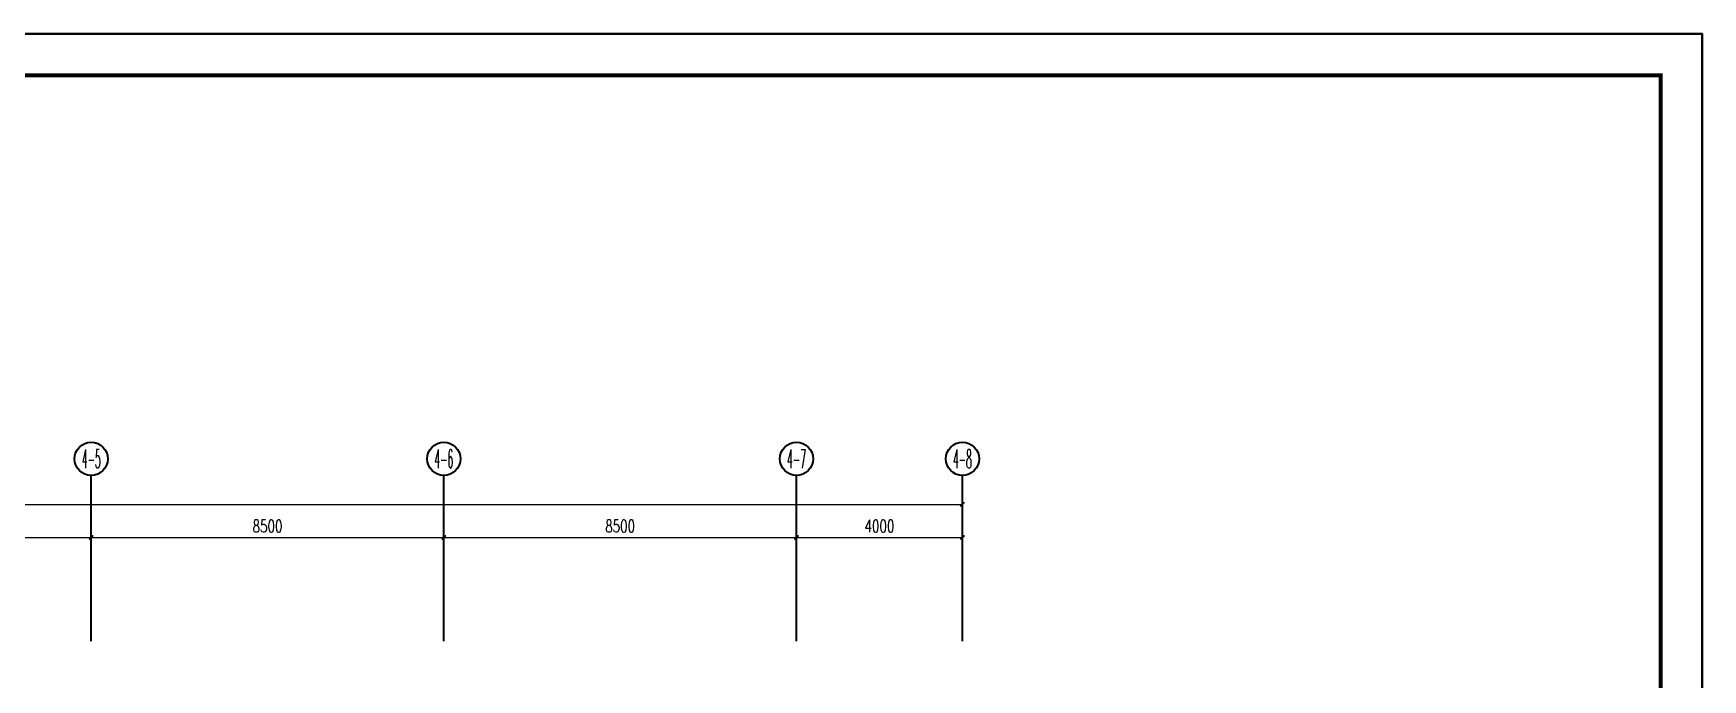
# Model space of a CAD drawing. Extents: x -124594 to 516503, y -3148 to 203159.
# Drawn here: x 293464 to 333700, y 120204 to 135789 of the extents above; entities that cross this region are included whole.
import ezdxf
from ezdxf.enums import TextEntityAlignment as Align

# ---------------------------------------------------------------- set-up
doc = ezdxf.new("R2010")
doc.units = 0
doc.header["$LTSCALE"] = 1000
doc.header["$MEASUREMENT"] = 0
for name, color, linetype in [('AXIS', 3, 'Continuous'), ('AXIS_TEXT', 7, 'Continuous'), ('PUB_TITLE', 4, 'Continuous'), ('TWT_TITLE', 7, 'Continuous'), ('图签目录', 255, 'Continuous'), ('打印框线', 7, 'Continuous'), ('标准打印框线2025-06-19-05-44', 7, 'Continuous')]:
    doc.layers.add(name, color=color, linetype=linetype)
doc.layers.add('建筑底图', color=8, linetype='Continuous', lineweight=5)
doc.styles.add('_TCH_AXIS', font='COMPLEX', dxfattribs={"bigfont": 'GBCBIG'})
doc.styles.add('_TCH_DIM_T3', font='SIMPLEX', dxfattribs={"width": 0.705882, "bigfont": 'GBCBIG'})
doc.styles.add('COMPLEX', font='COMPLEX')
doc.styles.get("Standard").update_dxf_attribs({"font": 'gbenor.shx', "bigfont": 'gbcbig.shx'})
doc.styles.add('宋体', font='宋体.ttf')
doc.dimstyles.new('_TCH_ARCH&&100', dxfattribs={"dimtxt": 297.5, "dimasz": 100, "dimexe": 250, "dimexo": 300, "dimgap": 126.25, "dimtad": 1, "dimdec": 0, "dimzin": 0, "dimdsep": 46, "dimtxsty": '_TCH_DIM_T3', "dimblk": 'ARCHTICK', "dimcen": 0.09, "dimclrt": 7, "dimazin": 2, "dimtfac": 1, "dimtdec": 0, "dimtix": 1, "dimtmove": 2, "dimatfit": 3, "dimfxl": 1, "dimtolj": 1, "dimtzin": 0, "dimarcsym": 0})

# ---------------------------------------------------------------- blocks, each defined once
blk = doc.blocks.new('_AXISO')
blk.add_circle((0, 0), 0.5)
at = {"layer": 'AXIS_TEXT', "style": 'COMPLEX', "width": 1.041667}
blk.add_attdef('A', text='', height=0.56, dxfattribs=at).set_placement((-0.25, -0.28), (0.25, -0.28), align=Align.FIT)
blk = doc.blocks.new('_ArchTick')
at = {"color": 0, "linetype": 'ByBlock', "const_width": 0.4}
blk.add_lwpolyline([(-0.5, -0.5), (0.5, 0.5)], dxfattribs=at)
blk = doc.blocks.new('*D224')
at = {"layer": 'AXIS', "color": 0, "lineweight": -2, "transparency": 16777216}
for p, q in [((269358, 121430), (269358, 124680)), ((269358, 124430), (315858, 124430)), ((315858, 121430), (315858, 124680))]:
    blk.add_line(p, q, dxfattribs=at)
at = {"layer": 'Defpoints', "color": 0, "transparency": 16777216}
for p in [(315858, 124430), (269358, 121130), (315858, 121130)]:
    blk.add_point(p, dxfattribs=at)
at = {"layer": 'AXIS', "color": 0, "lineweight": -2, "transparency": 16777216, "xscale": 100, "yscale": 100, "zscale": 100, "rotation": 180}
blk.add_blockref('_ArchTick', (269358, 124430), dxfattribs=at)
at = {"layer": 'AXIS', "color": 0, "lineweight": -2, "transparency": 16777216, "xscale": 100, "yscale": 100, "zscale": 100}
blk.add_blockref('_ArchTick', (315858, 124430), dxfattribs=at)
at = {"layer": 'AXIS', "color": 7, "transparency": 16777216, "insert": (292608, 124705), "char_height": 297.5, "attachment_point": 5, "style": '_TCH_DIM_T3'}
blk.add_mtext('\\A1;46500', dxfattribs=at)
blk = doc.blocks.new('*D225')
at = {"layer": 'AXIS', "color": 0, "lineweight": -2, "transparency": 16777216}
for p, q in [((311858, 121430), (311858, 123880)), ((311858, 123630), (315858, 123630)), ((315858, 121430), (315858, 123880))]:
    blk.add_line(p, q, dxfattribs=at)
at = {"layer": 'Defpoints', "color": 0, "transparency": 16777216}
for p in [(315858, 123630), (311858, 121130), (315858, 121130)]:
    blk.add_point(p, dxfattribs=at)
at = {"layer": 'AXIS', "color": 0, "lineweight": -2, "transparency": 16777216, "xscale": 100, "yscale": 100, "zscale": 100, "rotation": 180}
blk.add_blockref('_ArchTick', (311858, 123630), dxfattribs=at)
at = {"layer": 'AXIS', "color": 0, "lineweight": -2, "transparency": 16777216, "xscale": 100, "yscale": 100, "zscale": 100}
blk.add_blockref('_ArchTick', (315858, 123630), dxfattribs=at)
at = {"layer": 'AXIS', "color": 7, "transparency": 16777216, "insert": (313858, 123905), "char_height": 297.5, "attachment_point": 5, "style": '_TCH_DIM_T3'}
blk.add_mtext('\\A1;4000', dxfattribs=at)
blk = doc.blocks.new('*D226')
at = {"layer": 'AXIS', "color": 0, "lineweight": -2, "transparency": 16777216}
for p, q in [((303358, 121430), (303358, 123880)), ((303358, 123630), (311858, 123630)), ((311858, 121430), (311858, 123880))]:
    blk.add_line(p, q, dxfattribs=at)
at = {"layer": 'Defpoints', "color": 0, "transparency": 16777216}
for p in [(311858, 123630), (303358, 121130), (311858, 121130)]:
    blk.add_point(p, dxfattribs=at)
at = {"layer": 'AXIS', "color": 0, "lineweight": -2, "transparency": 16777216, "xscale": 100, "yscale": 100, "zscale": 100, "rotation": 180}
blk.add_blockref('_ArchTick', (303358, 123630), dxfattribs=at)
at = {"layer": 'AXIS', "color": 0, "lineweight": -2, "transparency": 16777216, "xscale": 100, "yscale": 100, "zscale": 100}
blk.add_blockref('_ArchTick', (311858, 123630), dxfattribs=at)
at = {"layer": 'AXIS', "color": 7, "transparency": 16777216, "insert": (307608, 123905), "char_height": 297.5, "attachment_point": 5, "style": '_TCH_DIM_T3'}
blk.add_mtext('\\A1;8500', dxfattribs=at)
blk = doc.blocks.new('*D227')
at = {"layer": 'AXIS', "color": 0, "lineweight": -2, "transparency": 16777216}
for p, q in [((294858, 121430), (294858, 123880)), ((294858, 123630), (303358, 123630)), ((303358, 121430), (303358, 123880))]:
    blk.add_line(p, q, dxfattribs=at)
at = {"layer": 'Defpoints', "color": 0, "transparency": 16777216}
for p in [(303358, 123630), (294858, 121130), (303358, 121130)]:
    blk.add_point(p, dxfattribs=at)
at = {"layer": 'AXIS', "color": 0, "lineweight": -2, "transparency": 16777216, "xscale": 100, "yscale": 100, "zscale": 100, "rotation": 180}
blk.add_blockref('_ArchTick', (294858, 123630), dxfattribs=at)
at = {"layer": 'AXIS', "color": 0, "lineweight": -2, "transparency": 16777216, "xscale": 100, "yscale": 100, "zscale": 100}
blk.add_blockref('_ArchTick', (303358, 123630), dxfattribs=at)
at = {"layer": 'AXIS', "color": 7, "transparency": 16777216, "insert": (299108, 123905), "char_height": 297.5, "attachment_point": 5, "style": '_TCH_DIM_T3'}
blk.add_mtext('\\A1;8500', dxfattribs=at)
blk = doc.blocks.new('*D228')
at = {"layer": 'AXIS', "color": 0, "lineweight": -2, "transparency": 16777216}
for p, q in [((286358, 121430), (286358, 123880)), ((286358, 123630), (294858, 123630)), ((294858, 121430), (294858, 123880))]:
    blk.add_line(p, q, dxfattribs=at)
at = {"layer": 'Defpoints', "color": 0, "transparency": 16777216}
for p in [(294858, 123630), (286358, 121130), (294858, 121130)]:
    blk.add_point(p, dxfattribs=at)
at = {"layer": 'AXIS', "color": 0, "lineweight": -2, "transparency": 16777216, "xscale": 100, "yscale": 100, "zscale": 100, "rotation": 180}
blk.add_blockref('_ArchTick', (286358, 123630), dxfattribs=at)
at = {"layer": 'AXIS', "color": 0, "lineweight": -2, "transparency": 16777216, "xscale": 100, "yscale": 100, "zscale": 100}
blk.add_blockref('_ArchTick', (294858, 123630), dxfattribs=at)
at = {"layer": 'AXIS', "color": 7, "transparency": 16777216, "insert": (290608, 123905), "char_height": 297.5, "attachment_point": 5, "style": '_TCH_DIM_T3'}
blk.add_mtext('\\A1;8500', dxfattribs=at)
blk = doc.blocks.new('ztwj06_202506190545')
at = {"layer": 'TWT_TITLE', "const_width": 80}
blk.add_lwpolyline([(83100, 1000), (83100, 58400)], dxfattribs=at)
at = {"layer": '图签目录', "lineweight": 30, "width": 0.8, "flags": 104}
for tag, p in [('建设单位', (59500, 2466)), ('工程名称', (67500, 2492)), ('图纸名称', (75500, 2500))]:
    blk.add_attdef(tag, text='', height=300, dxfattribs=at).set_placement(p, align=Align.MIDDLE_CENTER)
at = {"layer": '图签目录', "style": '宋体', "width": 0.8}
for tag, p in [('图纸编号', (81808, 2513)), ('图纸时间', (73625, 1528)), ('设计号', (77500, 1500))]:
    blk.add_attdef(tag, text='', height=300, dxfattribs=at).set_placement(p, align=Align.MIDDLE)
for tag, p in [('65', (79497, 1364)), ('3', (81797, 1347))]:
    blk.add_attdef(tag, text='', height=300, dxfattribs=at).set_placement(p, align=Align.CENTER)
blk = doc.blocks.new('HASGGEWS')
at = {"layer": 'AXIS', "color": 8}
for p, q in [((294858.3, 121129.9), (294858.3, 125129.9)), ((303358.3, 121129.9), (303358.3, 125129.9)), ((311858.3, 121129.9), (311858.3, 125129.9)), ((315858.3, 121129.9), (315858.3, 125129.9))]:
    blk.add_line(p, q, dxfattribs=at)
ref = blk.add_blockref('_AXISO', (294858.3, 125529.9), dxfattribs=dict(at, xscale=800, yscale=800, zscale=800))
ref.add_attrib('A', '4-5', dxfattribs={"layer": 'AXIS_TEXT', "color": 8, "height": 452.55, "style": '_TCH_AXIS', "width": 0.344262}).set_placement((294632.1, 125303.6), (295084.6, 125303.6), align=Align.FIT)
ref = blk.add_blockref('_AXISO', (303358.3, 125529.9), dxfattribs=dict(at, xscale=800, yscale=800, zscale=800))
ref.add_attrib('A', '4-6', dxfattribs={"layer": 'AXIS_TEXT', "color": 8, "height": 452.55, "style": '_TCH_AXIS', "width": 0.344262}).set_placement((303132.1, 125303.6), (303584.6, 125303.6), align=Align.FIT)
ref = blk.add_blockref('_AXISO', (311858.3, 125529.9), dxfattribs=dict(at, xscale=800, yscale=800, zscale=800))
ref.add_attrib('A', '4-7', dxfattribs={"layer": 'AXIS_TEXT', "color": 8, "height": 452.55, "style": '_TCH_AXIS', "width": 0.344262}).set_placement((311632.1, 125303.6), (312084.6, 125303.6), align=Align.FIT)
ref = blk.add_blockref('_AXISO', (315858.3, 125529.9), dxfattribs=dict(at, xscale=800, yscale=800, zscale=800))
ref.add_attrib('A', '4-8', dxfattribs={"layer": 'AXIS_TEXT', "color": 8, "height": 452.55, "style": '_TCH_AXIS', "width": 0.344262}).set_placement((315632.1, 125303.6), (316084.6, 125303.6), align=Align.FIT)
for p1, p2, distance, picture, middle in [((269358.3, 121129.9), (315858.3, 121129.9), 3300, '*D224', (292608.3, 124704.9)), ((286358.3, 121129.9), (294858.3, 121129.9), 2500, '*D228', (290608.3, 123904.9)), ((294858.3, 121129.9), (303358.3, 121129.9), 2500, '*D227', (299108.3, 123904.9)), ((303358.3, 121129.9), (311858.3, 121129.9), 2500, '*D226', (307608.3, 123904.9)), ((311858.3, 121129.9), (315858.3, 121129.9), 2500, '*D225', (313858.3, 123904.9))]:
    dim = blk.add_aligned_dim(p1=p1, p2=p2, distance=distance, dimstyle='_TCH_ARCH&&100', dxfattribs=at)
    dim.commit()
    dim.dimension.update_dxf_attribs({"geometry": picture, "text_midpoint": middle})

msp = doc.modelspace()

# ---------------------------------------------------------------- linework, layer by layer
at = {"layer": 'PUB_TITLE'}
msp.add_lwpolyline([(249590, 76379), (333690, 76379), (333690, 135779), (249590, 135779)], close=True, dxfattribs=at)
at = {"layer": 'PUB_TITLE', "const_width": 100}
msp.add_lwpolyline([(252090, 77379), (332690, 77379), (332690, 134779), (252090, 134779)], close=True, dxfattribs=at)
at = {"layer": '打印框线'}
msp.add_lwpolyline([(249590, 76379), (249590, 135779), (333690, 135779), (333690, 76379)], close=True, dxfattribs=at)
at = {"layer": '标准打印框线2025-06-19-05-44', "const_width": 20}
msp.add_lwpolyline([(249590, 76379), (333690, 76379), (333690, 135779), (249590, 135779)], close=True, dxfattribs=at)

# ---------------------------------------------------------------- block references
at = {"layer": '建筑底图'}
msp.add_blockref('HASGGEWS', (0, 0), dxfattribs=at)
at = {"layer": '打印框线'}
msp.add_blockref('ztwj06_202506190545', (249590, 76379), dxfattribs=at)

doc.saveas('drawing.dxf')
